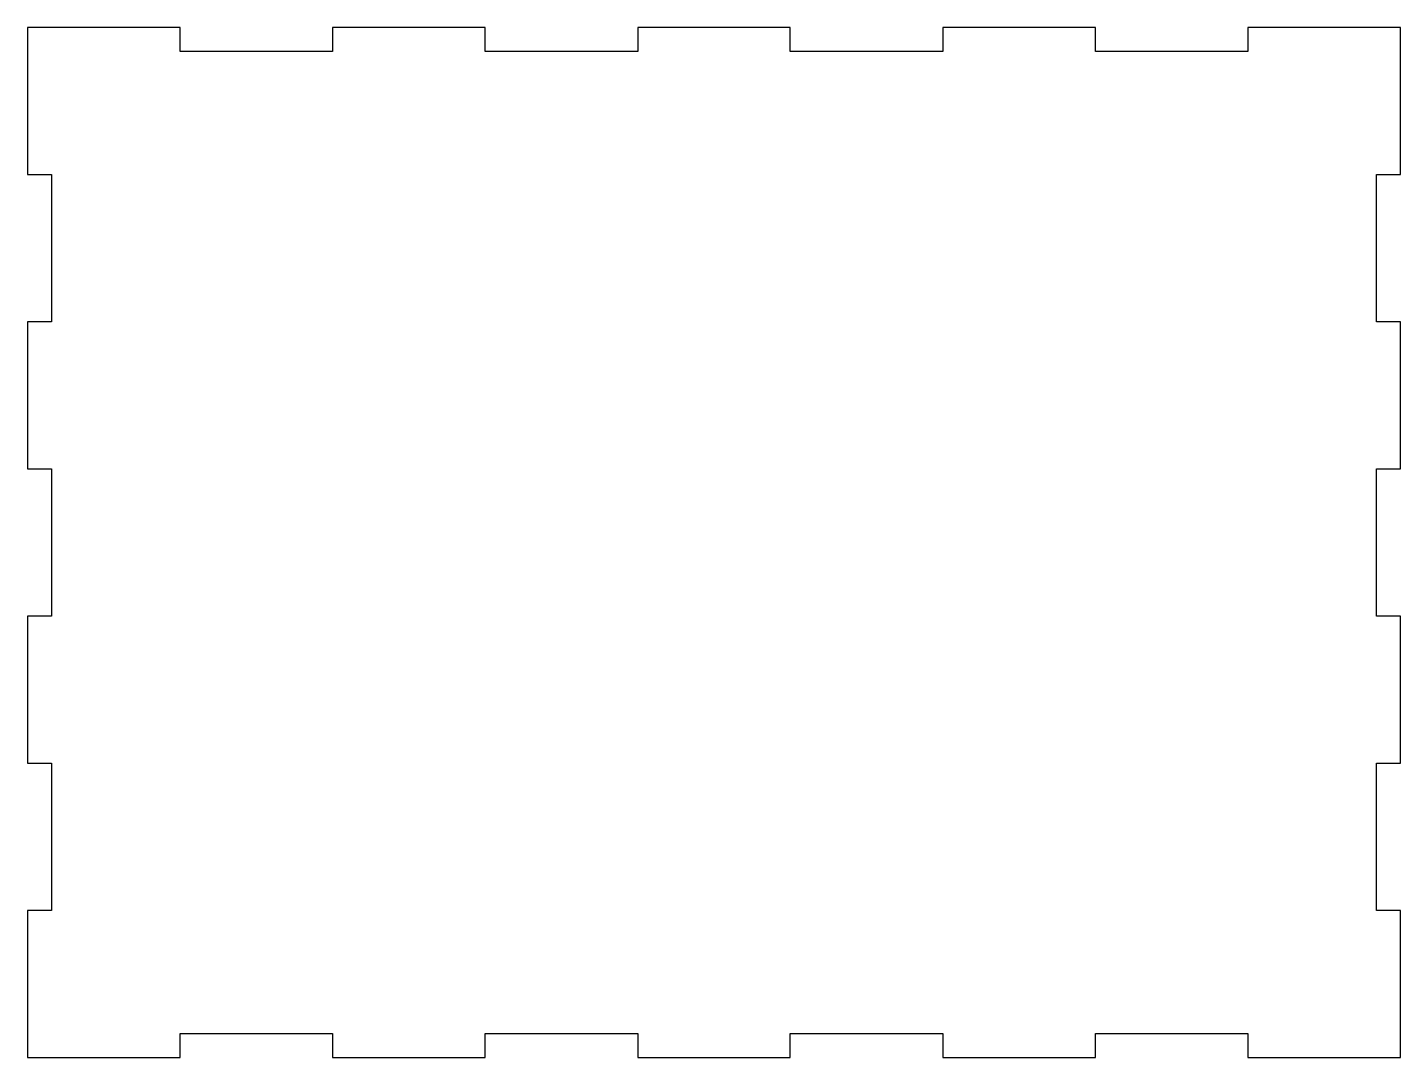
# Model space of a CAD drawing. Header units: millimetres. Extents: x 0 to 200, y -150 to 0.
import ezdxf

# ---------------------------------------------------------------- set-up
doc = ezdxf.new("R2010")
doc.units = ezdxf.units.MM
doc.layers.get('0').update_dxf_attribs({"linetype": 'CONTINUOUS'})

msp = doc.modelspace()

# ---------------------------------------------------------------- linework, layer by layer
msp.add_lwpolyline([(196.5, -107.14), (200, -107.14), (200, -85.71), (196.5, -85.71), (196.5, -64.29), (200, -64.29), (200, -42.86), (196.5, -42.86), (196.5, -21.43), (200, -21.43), (200, 0), (177.78, 0), (177.78, -3.5), (155.56, -3.5), (155.56, 0), (133.33, 0), (133.33, -3.5), (111.11, -3.5), (111.11, 0), (88.89, 0), (88.89, -3.5), (66.67, -3.5), (66.67, 0), (44.44, 0), (44.44, -3.5), (22.22, -3.5), (22.22, 0), (0, 0), (0, -21.43), (3.5, -21.43), (3.5, -42.86), (0, -42.86), (0, -64.29), (3.5, -64.29), (3.5, -85.71), (0, -85.71), (0, -107.14), (3.5, -107.14), (3.5, -128.57), (0, -128.57), (0, -150), (22.22, -150), (22.22, -146.5), (44.44, -146.5), (44.44, -150), (66.67, -150), (66.67, -146.5), (88.89, -146.5), (88.89, -150), (111.11, -150), (111.11, -146.5), (133.33, -146.5), (133.33, -150), (155.56, -150), (155.56, -146.5), (177.78, -146.5), (177.78, -150), (200, -150), (200, -128.57), (196.5, -128.57)], close=True)

doc.saveas('drawing.dxf')
